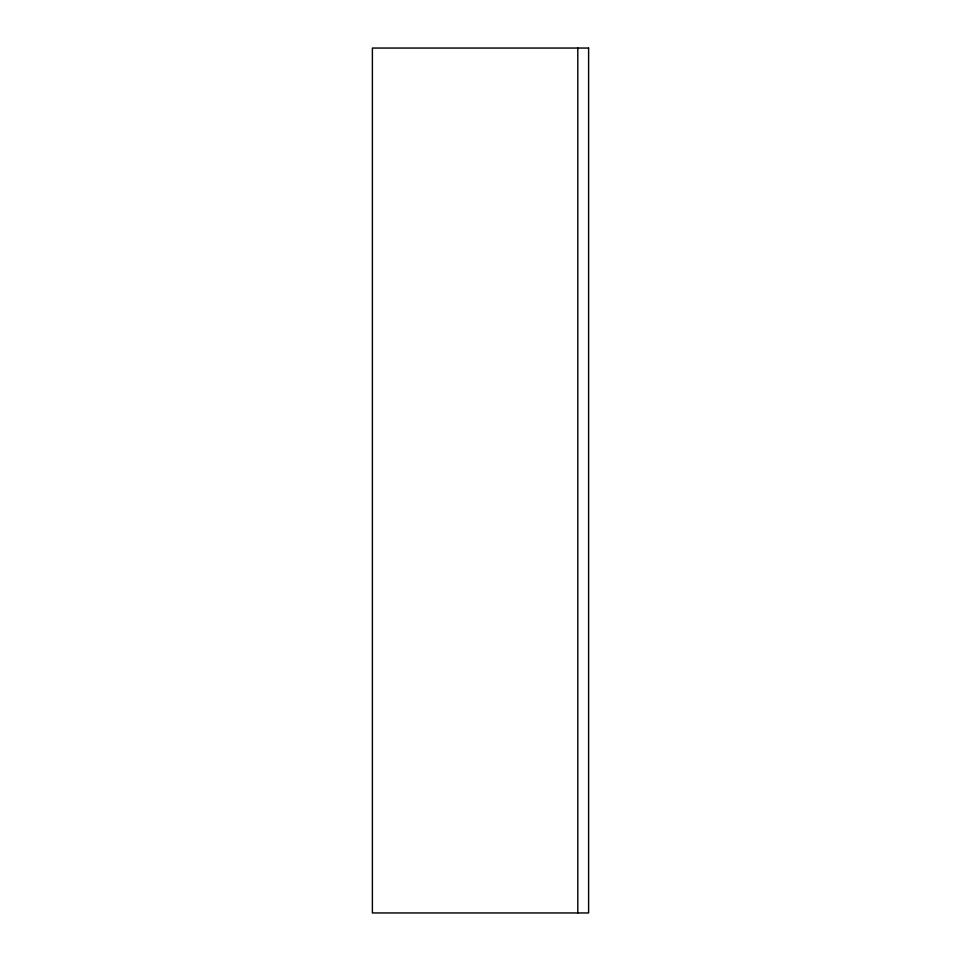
<?xml version="1.0" encoding="UTF-8"?>
<svg xmlns="http://www.w3.org/2000/svg" width="961" height="961" viewBox="0 0 961 961"><rect width="100%" height="100%" fill="white"/><g stroke="black" fill="none" stroke-linecap="round" stroke-linejoin="round"><path stroke-width="1.44" d="M577.801 48.05L577.801 912.95M588.612 48.05L372.387 48.05L372.387 912.95L588.612 912.95L588.612 48.05"/></g></svg>
